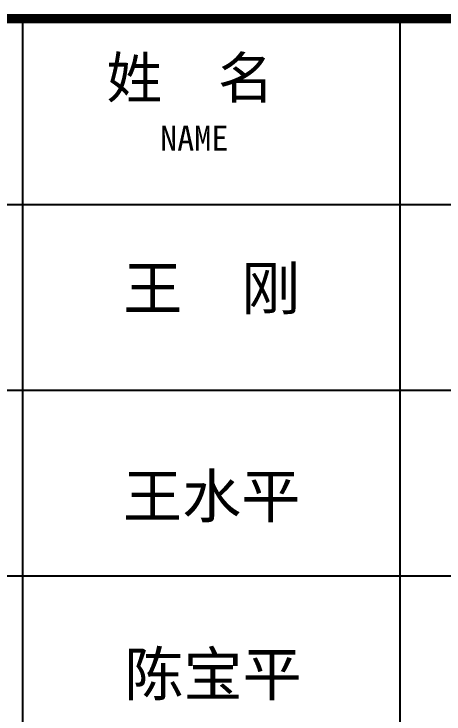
# Model space of a CAD drawing. Extents: x -522490 to 417652, y 450811 to 1108047.
# Drawn here: x 398159 to 400125, y 937509 to 940712 of the extents above; entities that cross this region are included whole.
import ezdxf

# ---------------------------------------------------------------- set-up
doc = ezdxf.new("R2010")
doc.units = 0
doc.header["$LTSCALE"] = 1000
doc.header["$MEASUREMENT"] = 0
doc.layers.add('PUB_TEXT', color=7, linetype='Continuous')
doc.layers.add('PUB_TITLE', color=4, linetype='Continuous')
doc.styles.add('TQ', font='')
doc.styles.get('TQ').set_extended_font_data('SimSun')

msp = doc.modelspace()

# ---------------------------------------------------------------- linework, layer by layer
at = {"layer": 'PUB_TITLE'}
for p, q in [((398199.5, 934740.5), (398199.5, 940690.5)), ((399925, 934740.5), (399925, 940690.5)), ((396142.5, 939840.5), (401752.5, 939840.5)), ((396142.5, 938990.5), (401752.5, 938990.5)), ((396142.5, 938140.5), (401752.5, 938140.5))]:
    msp.add_line(p, q, dxfattribs=at)
at = {"layer": 'PUB_TITLE', "lineweight": 40, "const_width": 42.5}
msp.add_lwpolyline([(396142.5, 940690.5), (401752.5, 940690.5)], dxfattribs=at)

# ---------------------------------------------------------------- texts
at = {"layer": 'PUB_TEXT', "color": 4, "style": 'TQ'}
msp.add_text('王  刚', height=198, rotation=359.9964, dxfattribs=at).set_placement((398658.2, 939358.4))
at = {"layer": 'PUB_TEXT', "style": 'TQ'}
for s, p in [('王水平', (398657.9, 938407.2)), ('陈宝平', (398664, 937592.5))]:
    msp.add_text(s, height=198, dxfattribs=at).set_placement(p)
at = {"layer": 'PUB_TEXT', "attachment_point": 1, "style": 'TQ'}
for s, insert, char_height, width in [('姓  名', (398582.2, 940513.6), 187, 1162.485), ('NAME', (398827.2, 940200.5), 114.75, 2399.55)]:
    msp.add_mtext(s, dxfattribs=dict(at, insert=insert, char_height=char_height, width=width))

doc.saveas('drawing.dxf')
